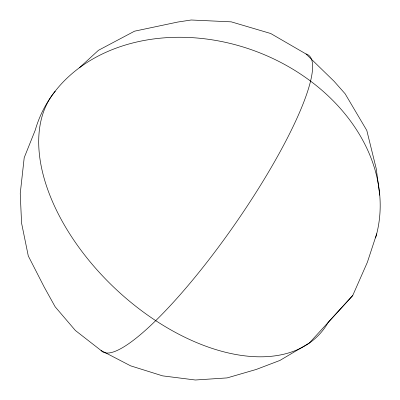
<?xml version="1.0" encoding="UTF-8"?>
<svg xmlns="http://www.w3.org/2000/svg" width="400" height="400" viewBox="0 0 400 400"><rect width="100%" height="100%" fill="white"/><g stroke="black" fill="none" stroke-linecap="round" stroke-linejoin="round"><path stroke-width="0.6" d="M376.715 233.76L367.355 262.315L352.73 295.525L309.36 342.995L279.9 360.45L256.205 369.465L227.13 377.905L195.34 380L162.605 375.865L130.63 365.845L101.04 350.48L75.385 330.49L55.165 306.81L44.29 287.205L28.29 255.975L21.57 223.1L20.24 193.545L24.21 157.675L35.25 130.14A178.59 141.54 20 0 1 244.935 47.56A178.59 141.54 20 0 1 375.565 237.965M352.73 295.525L328.275 322.275A179.525 106.29 43.2 0 1 127.19 299.275A179.525 106.29 43.2 0 1 55.285 91.19M79.5 67.685L98.46 50.3L134.555 31.18L177.8 22.04L191.21 20L231.28 21.855L270.715 33.51L306.005 53.975L334.115 81.32L345.125 93.78L366.81 130.465L376.215 168.6L379.76 195.22M306.005 53.975A180.57 36.19 -55.2 0 1 236.685 221.69A180.57 36.19 -55.2 0 1 101.04 350.48"/></g></svg>
